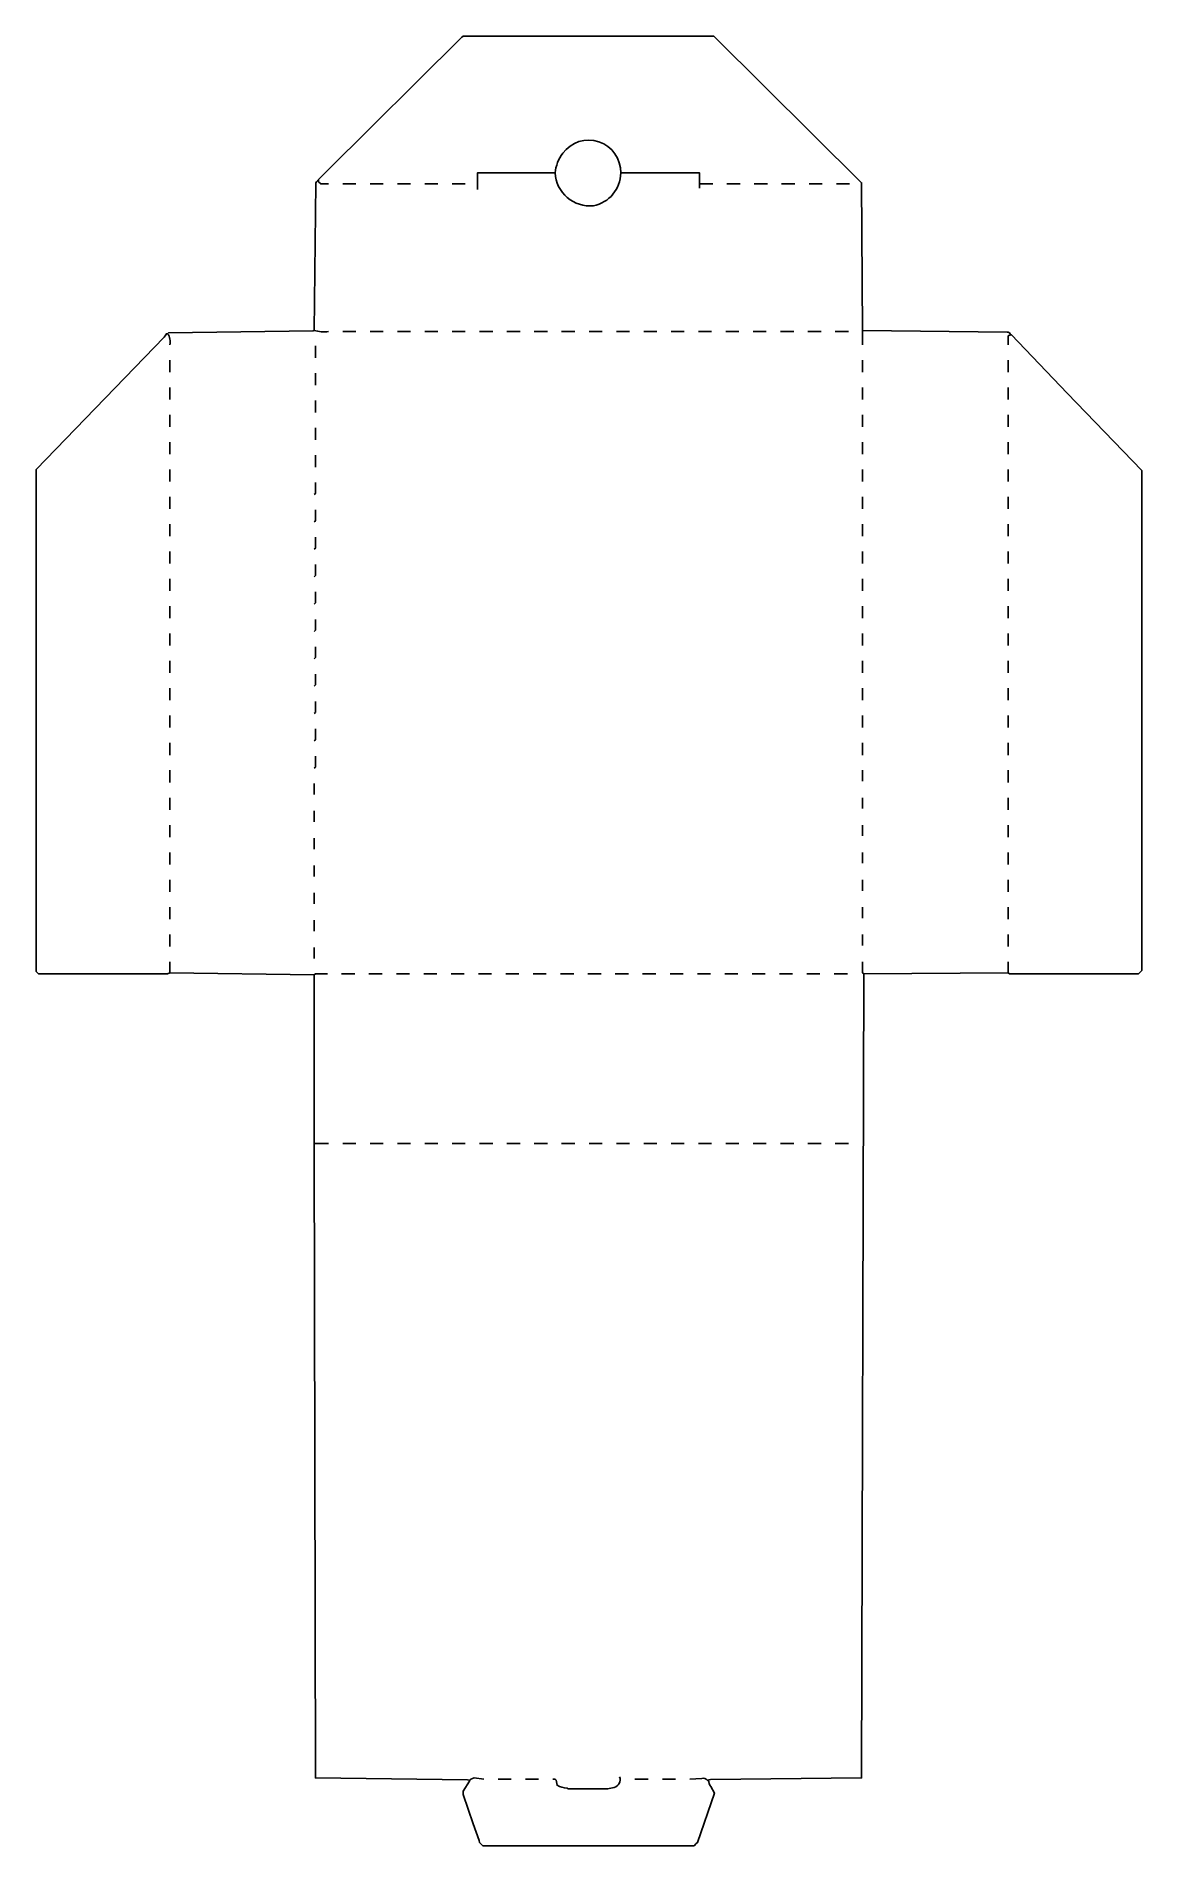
# Model space of a CAD drawing. Extents: x 52 to 1062, y 85 to 1739.
import ezdxf

# ---------------------------------------------------------------- set-up
doc = ezdxf.new("R2010")
doc.units = 0
doc.layers.get('0').update_dxf_attribs({"linetype": 'CONTINUOUS'})

msp = doc.modelspace()

# ---------------------------------------------------------------- linework, layer by layer
at = {"color": 250, "linetype": 'CONTINUOUS'}
for points in [[(807, 1457), (807, 1470), (806, 1605), (672.1, 1738.2), (671, 1739), (442, 1739), (440.9, 1738.2), (317, 1615), (310, 1608), (310, 1607, 0.428885), (307.496213, 1603.996269), (306, 1470)], [(561, 1584, 0.356364), (586, 1614, 0.732098), (533, 1632, 0.13525), (526, 1614, 0.424774), (561, 1584)], [(319, 1469, -0.096159), (306, 1470), (305.1, 1469.8), (173, 1468), (172, 1467), (171, 1467), (169.8, 1465.1), (169, 1464), (52, 1343), (52, 884), (54, 882), (172, 882), (174, 883), (306, 881), (307, 882), (318, 882)], [(174, 1457, 0.23154), (172, 1467)], [(808, 882), (940, 883), (941, 882), (1059, 882), (1061, 884), (1062, 885), (1062, 1342), (993.750192, 1412.7598), (943, 1466), (942, 1466, 0.428868), (938.996213, 1468.503846), (807, 1470)], [(649, 146), (659.962069, 146.455172, -0.369115), (665, 145), (668.003623, 145.503676), (806.000007, 147.002728), (808, 882), (807, 883), (807, 893)], [(448, 145), (447.8, 144.1), (442, 135), (442, 132), (451.3, 105.1), (456.7, 89.9), (457, 88), (460, 85), (653, 85), (655, 87), (656, 88), (671.5, 133), (668.230769, 139.153846, -0.099546), (666, 145)], [(524, 146), (526, 146), (527, 145), (527.862069, 140.344828, 0.106184), (536.923077, 137.615385), (538, 137), (574, 137), (579.932432, 138.405405, 0.452848), (585, 148)]]:
    msp.add_lwpolyline(points, format="xyb", dxfattribs=at)
for points in [[(319, 1604), (312, 1604), (310, 1606), (310, 1607)], [(455, 1599), (455, 1614), (526, 1614)], [(658, 1600), (658, 1604), (658, 1614), (586, 1614)], [(332, 1604), (344, 1604)], [(357, 1604), (369, 1604)], [(382, 1604), (394, 1604)], [(407, 1604), (419, 1604)], [(432, 1604), (444, 1604)], [(658, 1604), (670, 1604)], [(683, 1604), (695, 1604)], [(708, 1604), (720, 1604)], [(733, 1604), (745, 1604)], [(758, 1604), (770, 1604)], [(783, 1604), (795, 1604)], [(307, 1445), (307, 1456)], [(332, 1469), (344, 1469)], [(357, 1469), (369, 1469)], [(382, 1469), (394, 1469)], [(407, 1469), (419, 1469)], [(432, 1469), (444, 1469)], [(457, 1469), (469, 1469)], [(482, 1469), (494, 1469)], [(507, 1469), (519, 1469)], [(532, 1469), (544, 1469)], [(557, 1469), (569, 1469)], [(582, 1469), (594, 1469)], [(607, 1469), (619, 1469)], [(632, 1469), (644, 1469)], [(657, 1469), (669, 1469)], [(682, 1469), (694, 1469)], [(707, 1469), (719, 1469)], [(732, 1469), (744, 1469)], [(757, 1469), (769, 1469)], [(782, 1469), (794, 1469)], [(940, 1457), (940, 1465), (942, 1466)], [(174, 1432), (174, 1443)], [(807, 1432), (807, 1443)], [(940, 1432), (940, 1443)], [(307, 1420), (307, 1431)], [(174, 1407), (174, 1418)], [(307, 1395), (307, 1406)], [(807, 1407), (807, 1418)], [(940, 1407), (940, 1418)], [(174, 1382), (174, 1393)], [(807, 1382), (807, 1393)], [(940, 1382), (940, 1393)], [(307, 1370), (307, 1381)], [(174, 1357), (174, 1368)], [(807, 1357), (807, 1368)], [(940, 1357), (940, 1368)], [(174, 1332), (174, 1343)], [(307, 1345), (307, 1356)], [(807, 1332), (807, 1343)], [(940, 1332), (940, 1343)], [(174, 1307), (174, 1318)], [(807, 1307), (807, 1318)], [(940, 1307), (940, 1318)], [(174, 1282), (174, 1293)], [(807, 1282), (807, 1293)], [(940, 1282), (940, 1293)], [(174, 1257), (174, 1268)], [(807, 1257), (807, 1268)], [(940, 1257), (940, 1268)], [(174, 1232), (174, 1243)], [(807, 1232), (807, 1243)], [(940, 1232), (940, 1243)], [(174, 1207), (174, 1218)], [(807, 1207), (807, 1218)], [(940, 1207), (940, 1218)], [(174, 1182), (174, 1193)], [(807, 1182), (807, 1193)], [(940, 1182), (940, 1193)], [(174, 1157), (174, 1168)], [(807, 1157), (807, 1168)], [(940, 1157), (940, 1168)], [(174, 1132), (174, 1143)], [(807, 1132), (807, 1143)], [(940, 1132), (940, 1143)], [(174, 1107), (174, 1118)], [(807, 1107), (807, 1118)], [(940, 1107), (940, 1118)], [(174, 1082), (174, 1093)], [(807, 1082), (807, 1093)], [(940, 1082), (940, 1093)], [(174, 1057), (174, 1068)], [(807, 1058), (807, 1068)], [(940, 1057), (940, 1068)], [(174, 1032), (174, 1043)], [(306, 1046), (306, 1056)], [(807, 1033), (807, 1043)], [(940, 1032), (940, 1043)], [(306, 1021), (306, 1031)], [(174, 1007), (174, 1018)], [(807, 1008), (807, 1018)], [(940, 1007), (940, 1018)], [(174, 982), (174, 993)], [(306, 996), (306, 1006)], [(807, 983), (807, 993)], [(940, 982), (940, 993)], [(306, 971), (306, 981)], [(174, 957), (174, 968)], [(807, 958), (807, 968)], [(940, 957), (940, 968)], [(174, 932), (174, 943)], [(306, 946), (306, 956)], [(807, 933), (807, 943)], [(940, 932), (940, 943)], [(306, 921), (306, 931)], [(174, 907), (174, 918)], [(807, 908), (807, 918)], [(940, 907), (940, 918)], [(306, 896), (306, 906)], [(174, 883), (174, 893)], [(306, 881), (306, 727), (306.999988, 147.003448), (446.1, 145.3), (448, 145), (449.1, 145.8), (452, 147), (461, 146)], [(331, 882), (343, 882)], [(356, 882), (368, 882)], [(381, 882), (393, 882)], [(406, 882), (418, 882)], [(431, 882), (443, 882)], [(456, 882), (468, 882)], [(481, 882), (493, 882)], [(506, 882), (518, 882)], [(531, 882), (543, 882)], [(556, 882), (568, 882)], [(581, 882), (593, 882)], [(606, 882), (618, 882)], [(631, 882), (643, 882)], [(656, 882), (668, 882)], [(681, 882), (693, 882)], [(706, 882), (718, 882)], [(731, 882), (743, 882)], [(756, 882), (768, 882)], [(781, 882), (793, 882)], [(940, 883), (940, 893)], [(306, 727), (319, 727)], [(332, 727), (344, 727)], [(357, 727), (369, 727)], [(382, 727), (394, 727)], [(407, 727), (419, 727)], [(432, 727), (444, 727)], [(457, 727), (469, 727)], [(482, 727), (494, 727)], [(507, 727), (519, 727)], [(532, 727), (544, 727)], [(557, 727), (569, 727)], [(582, 727), (594, 727)], [(607, 727), (619, 727)], [(632, 727), (644, 727)], [(657, 727), (669, 727)], [(682, 727), (694, 727)], [(707, 727), (719, 727)], [(732, 727), (744, 727)], [(757, 727), (769, 727)], [(782, 727), (794, 727)], [(474, 146), (486, 146)], [(499, 146), (511, 146)], [(599, 146), (611, 146)], [(624, 146), (636, 146)]]:
    msp.add_lwpolyline(points, dxfattribs=at)
at = {"color": 252, "linetype": 'CONTINUOUS'}
for points in [[(306, 1320), (307, 1321), (307, 1331)], [(306, 1295), (307, 1296), (307, 1306)], [(306, 1270), (307, 1271), (307, 1281)], [(306, 1245), (307, 1246), (307, 1256)], [(306, 1220), (307, 1221), (307, 1231)], [(306, 1195), (307, 1196), (307, 1206)], [(306, 1170), (307, 1171), (307, 1181)], [(306, 1145), (307, 1146), (307, 1156)], [(306, 1120), (307, 1121), (307, 1131)], [(306, 1095), (307, 1096), (307, 1106)], [(306, 1070), (307, 1071), (307, 1081)]]:
    msp.add_lwpolyline(points, dxfattribs=at)

doc.saveas('drawing.dxf')
